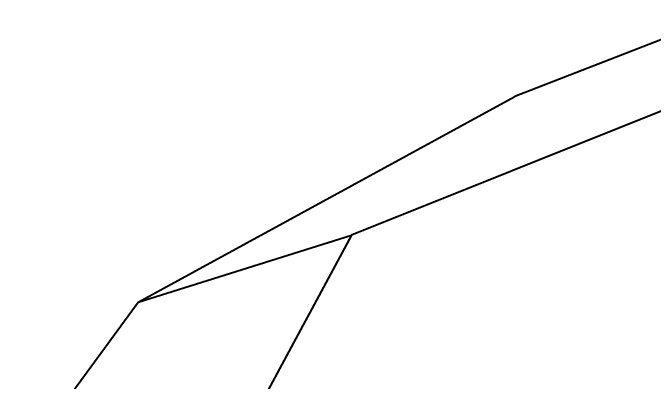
# Model space of a CAD drawing. Header units: millimetres. Extents: x 15 to 415, y 5 to 292.
# Drawn here: x 259.67 to 270.48, y 98.06 to 104.28 of the extents above; entities that cross this region are included whole.
import ezdxf

# ---------------------------------------------------------------- set-up
doc = ezdxf.new("R2010")
doc.units = ezdxf.units.MM
doc.layers.add('Geometries', color=7, linetype='Continuous')

msp = doc.modelspace()

# ---------------------------------------------------------------- linework, layer by layer
at = {"layer": 'Geometries', "linetype": 'Continuous', "lineweight": 40}
for p, q in [((271.7568, 104.2793), (268.1301, 102.8694)), ((273.0219, 103.5995), (265.3735, 100.5299)), ((261.781, 99.4048), (268.1301, 102.8694)), ((261.781, 99.4048), (265.3735, 100.5299)), ((265.3735, 100.5299), (263.2011, 96.4938)), ((259.6692, 96.5154), (261.781, 99.4048))]:
    msp.add_line(p, q, dxfattribs=at)

doc.saveas('drawing.dxf')
